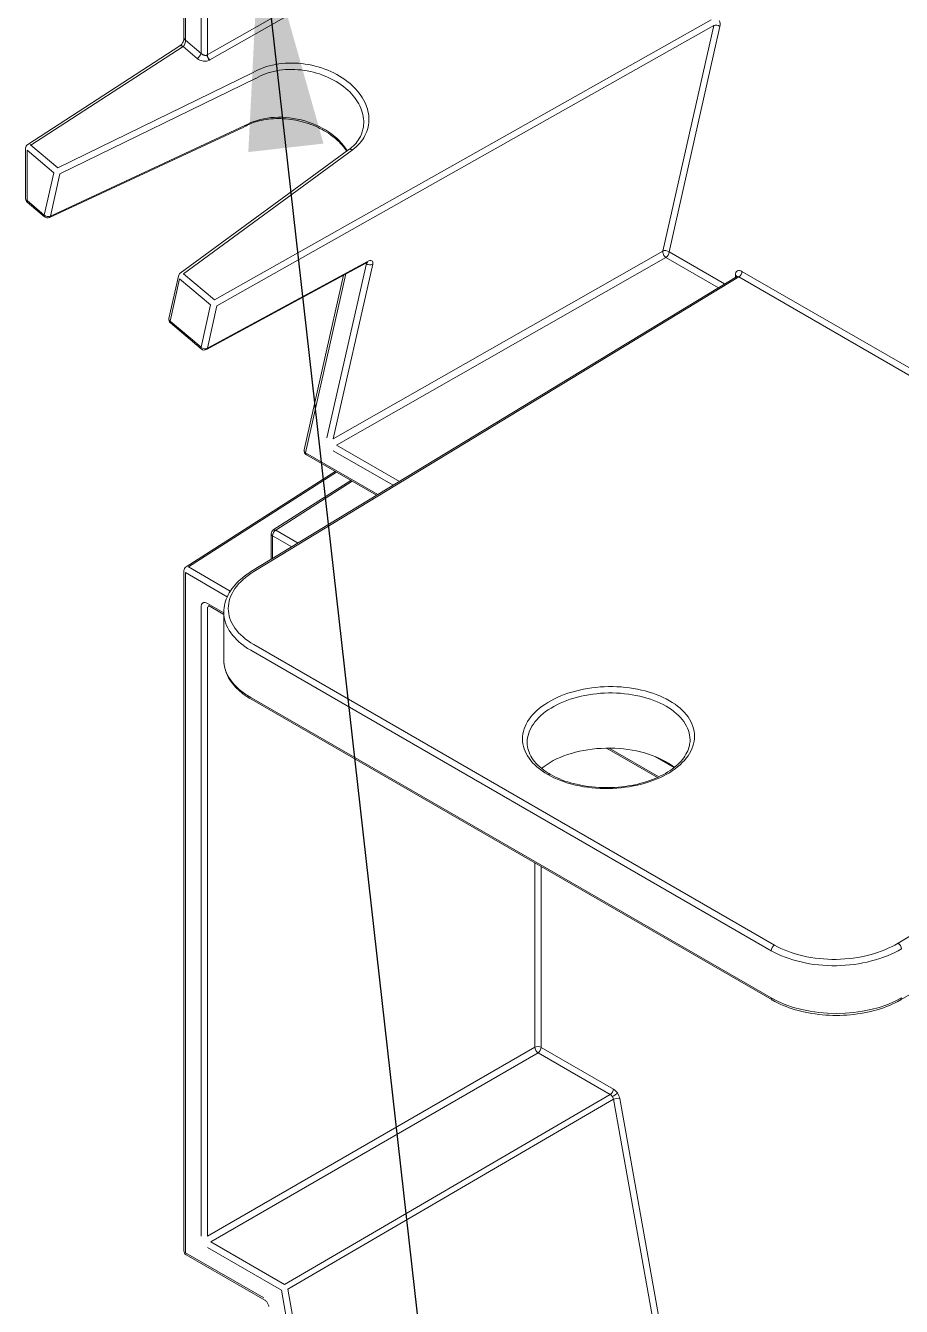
# Model space of a CAD drawing. Extents: x 0 to 11.3, y -6 to 0.
# Drawn here: x 4.165 to 5.117, y -2.654 to -1.262 of the extents above; entities that cross this region are included whole.
import ezdxf

# ---------------------------------------------------------------- set-up
doc = ezdxf.new("R2010")
doc.units = 0
doc.header["$LTSCALE"] = 0.5
doc.header["$MEASUREMENT"] = 0
doc.layers.get('0').update_dxf_attribs({"color": 255, "linetype": 'CONTINUOUS'})
doc.layers.add('End Cap', color=92, linetype='CONTINUOUS')
doc.layers.add('FAB DWG', color=221, linetype='CONTINUOUS')
doc.styles.add('ROM2', font='romans.shx', dxfattribs={"width": 0.85, "height": 1.5})
doc.dimstyles.new('LAYOUT_OVERALL-2020', dxfattribs={"dimtxt": 1.5, "dimasz": 1.5, "dimexe": 0.125, "dimexo": 0.125, "dimgap": 0.06, "dimtad": 0, "dimtih": 1, "dimtoh": 1, "dimdec": 4, "dimzin": 7, "dimdsep": 46, "dimlunit": 4, "dimtxsty": 'ROM2', "dimblk1": 'OPEN90', "dimcen": 0, "dimclrd": 256, "dimclre": 256, "dimclrt": 6, "dimadec": 0, "dimazin": 2, "dimtp": 0.1, "dimtm": 0.1, "dimtfac": 0.71, "dimtdec": 4, "dimtofl": 0, "dimtmove": 0, "dimatfit": 3, "dimfxl": 1, "dimfrac": 2, "dimtolj": 1, "dimtzin": 7, "dimlwd": -1, "dimlwe": -1, "dimarcsym": 1})

# ---------------------------------------------------------------- blocks, each defined once
blk = doc.blocks.new('_Open90')
at = {"color": 0, "linetype": 'ByBlock', "lineweight": -2}
for p, q in [((-0.5, 0.5), (0, 0)), ((0, 0), (-1, 0)), ((0, 0), (-0.5, -0.5))]:
    blk.add_line(p, q, dxfattribs=at)

msp = doc.modelspace()

# ---------------------------------------------------------------- linework, layer by layer
at = {"layer": 'End Cap', "lineweight": 13, "transparency": 16777216, "extrusion": (1.11022e-16, 0.816497, 0.57735)}
for p, q in [((4.3373, -1.2755), (4.3373, -1.0013)), ((4.3388, -1.2775), (4.3388, -1.0038)), ((4.7185, -1.0903), (4.3626, -1.2937)), ((4.3655, -1.2991), (4.7213, -1.0959)), ((4.3558, -1.1546), (4.3558, -1.2919)), ((4.3628, -1.2936), (4.3628, -1.1654)), ((4.9103, -1.2553), (4.3704, -1.5599)), ((4.3731, -1.5663), (4.913, -1.2618)), ((4.913, -1.2618), (4.8577, -1.5068)), ((4.8645, -1.5078), (4.9198, -1.2627)), ((4.3558, -1.2919), (4.3388, -1.2775)), ((4.1675, -1.3909), (4.3329, -1.2838)), ((4.1709, -1.3916), (4.3363, -1.2845)), ((4.3363, -1.2845), (4.3516, -1.2974)), ((4.3628, -1.2936), (4.3628, -1.2936)), ((4.4125, -1.3128), (4.2001, -1.4163)), ((4.2025, -1.4228), (4.4151, -1.3193)), ((4.1911, -1.4704), (4.4024, -1.372)), ((4.4036, -1.3705), (4.1921, -1.4689)), ((4.2001, -1.4163), (4.1709, -1.3916)), ((4.1652, -1.3951), (4.1652, -1.45)), ((4.1667, -1.3971), (4.1959, -1.4218)), ((4.1667, -1.452), (4.1667, -1.3971)), ((4.5165, -1.3966), (4.3332, -1.531)), ((4.3369, -1.5316), (4.5202, -1.3971)), ((4.1959, -1.4218), (4.1855, -1.4679)), ((4.1921, -1.4689), (4.2025, -1.4228)), ((4.1855, -1.4679), (4.1667, -1.452)), ((4.1858, -1.4697), (4.167, -1.4538)), ((4.8577, -1.5068), (4.4996, -1.7109)), ((4.503, -1.7179), (4.8611, -1.5138)), ((4.8611, -1.5138), (4.9181, -1.5467)), ((4.9249, -1.5426), (4.8645, -1.5078)), ((4.3704, -1.5599), (4.3369, -1.5316)), ((4.5357, -1.5196), (4.3617, -1.6139)), ((4.5367, -1.5181), (4.3627, -1.6124)), ((4.5355, -1.5203), (4.4927, -1.71)), ((4.4996, -1.7109), (4.5424, -1.5212)), ((4.535, -1.5199), (4.5355, -1.5203)), ((5.1965, -1.6749), (4.9437, -1.529)), ((4.3313, -1.534), (4.3209, -1.5801)), ((4.3222, -1.5832), (4.3326, -1.5371)), ((4.3326, -1.5371), (4.3662, -1.5654)), ((4.9377, -1.5348), (4.4108, -1.855)), ((4.4133, -1.8552), (4.9403, -1.535)), ((4.468, -1.723), (4.5108, -1.5331)), ((4.4693, -1.7261), (4.5131, -1.5318)), ((4.9367, -1.5331), (4.9367, -1.5355)), ((4.9403, -1.535), (5.1931, -1.681)), ((4.3662, -1.5654), (4.3558, -1.6115)), ((4.3627, -1.6124), (4.3731, -1.5663)), ((4.3558, -1.6115), (4.3222, -1.5832)), ((4.3561, -1.6133), (4.3225, -1.585)), ((4.5481, -1.7716), (4.4693, -1.7261)), ((4.4996, -1.7239), (4.5647, -1.7615)), ((4.5715, -1.7574), (4.503, -1.7179)), ((4.5466, -1.7724), (4.4703, -1.7284)), ((4.3396, -1.8502), (4.5017, -1.7465)), ((4.3422, -1.8503), (4.5032, -1.7474)), ((4.4344, -1.8101), (4.5186, -1.7562)), ((4.437, -1.8103), (4.5201, -1.7571)), ((4.4321, -1.8143), (4.4321, -1.8421)), ((4.4335, -1.8163), (4.4545, -1.8284)), ((4.4335, -1.8412), (4.4335, -1.8163)), ((4.4613, -1.8243), (4.437, -1.8103)), ((4.3876, -1.8766), (4.3422, -1.8503)), ((4.3373, -1.8544), (4.3373, -2.5938)), ((4.3388, -1.8564), (4.3843, -1.8827)), ((4.3388, -2.5959), (4.3388, -1.8564)), ((4.3628, -1.8941), (4.3651, -1.8929)), ((4.3806, -1.9002), (4.3629, -1.89)), ((4.3806, -1.9019), (4.3639, -1.8923)), ((4.3558, -1.8941), (4.3558, -2.5779)), ((4.3628, -2.5779), (4.3628, -1.8941)), ((4.3806, -1.9514), (4.3806, -1.8995)), ((4.3807, -1.9019), (4.3807, -1.9019)), ((4.979, -2.2614), (4.4133, -1.9348)), ((4.4099, -1.9409), (4.9755, -2.2675)), ((4.9755, -2.3188), (4.4099, -1.9922)), ((4.9766, -2.3211), (4.4109, -1.9945)), ((4.8518, -2.0792), (4.7966, -2.0473)), ((4.8535, -2.0785), (4.7995, -2.0473)), ((4.8495, -2.0565), (4.87, -2.0684)), ((5.338, -2.1229), (5.1133, -2.2594)), ((4.7185, -2.1721), (4.7185, -2.3725)), ((4.7255, -2.3726), (4.7255, -2.1762)), ((5.1159, -2.3211), (5.3064, -2.2111)), ((4.7185, -2.3725), (4.3628, -2.5779)), ((4.3663, -2.5841), (4.7221, -2.3787)), ((4.7221, -2.3787), (4.8005, -2.424)), ((4.804, -2.4179), (4.7255, -2.3726)), ((4.8005, -2.424), (4.4467, -2.6304)), ((4.4501, -2.6356), (4.804, -2.4291)), ((4.804, -2.4291), (4.913, -3.0379)), ((4.9198, -3.037), (4.8109, -2.4282)), ((4.4467, -2.6304), (4.3663, -2.5841)), ((4.424, -2.6451), (4.3388, -2.5959)), ((4.3398, -2.5982), (4.4251, -2.6474)), ((4.3629, -2.5901), (4.4432, -2.6365)), ((4.4432, -2.6365), (4.5355, -3.152)), ((4.5424, -3.1511), (4.4501, -2.6356))]:
    msp.add_line(p, q, dxfattribs=at)
at = {"layer": 'End Cap', "lineweight": 13, "transparency": 16777216, "extrusion": (1.02435e-16, 2.22045e-16, -1)}
msp.add_arc((-4.1702, -1.3951), 0.005, 360, 57.0801, dxfattribs=at)
at = {"layer": 'End Cap', "lineweight": 13, "transparency": 16777216, "extrusion": (-8.5876e-18, 2.22045e-16, -1)}
for centre, start, end in [((-4.1702, -1.45), 310.1477, 360), ((-4.189, -1.4658), 245.027, 310.1477)]:
    msp.add_arc(centre, 0.005, start, end, dxfattribs=at)
at = {"layer": 'End Cap', "lineweight": 13, "transparency": 16777216, "extrusion": (4.69235e-17, 1.66533e-16, -1)}
msp.add_arc((-4.3362, -1.5351), 0.005, 12.7139, 53.7379, dxfattribs=at)
at = {"layer": 'End Cap', "lineweight": 13, "transparency": 16777216, "extrusion": (-6.40988e-17, 1.66533e-16, -1)}
for centre, start, end in [((-4.3258, -1.5812), 310.1477, 12.7139), ((-4.3593, -1.6095), 241.5425, 310.1477)]:
    msp.add_arc(centre, 0.005, start, end, dxfattribs=at)
at = {"layer": 'End Cap', "lineweight": 13, "transparency": 16777216, "extrusion": (1.02435e-16, 1.66533e-16, -1)}
for centre, start, end in [((-4.4728, -1.7241), 300, 12.7139), ((-4.4371, -1.8143), 0, 57.4031), ((-4.3423, -1.8544), 0, 57.4031)]:
    msp.add_arc(centre, 0.005, start, end, dxfattribs=at)
at = {"layer": 'End Cap', "lineweight": 13, "transparency": 16777216, "extrusion": (1.02435e-16, 5.55112e-17, -1)}
msp.add_arc((-4.3423, -2.5938), 0.005, 300, 0, dxfattribs=at)
at = {"layer": 'End Cap', "lineweight": 13, "transparency": 16777216, "extrusion": (1.35375e-17, -3.05427e-18, -1)}
msp.add_ellipse((4.9163, -1.2647), major_axis=(0.00488, -0.0011), ratio=0.692275, start_param=-2.471997, end_param=-0.927394, dxfattribs=at)
at = {"layer": 'End Cap', "lineweight": 13, "transparency": 16777216, "extrusion": (2.25947e-16, 2.95998e-16, -1)}
msp.add_ellipse((4.914, -1.2573), major_axis=(0.00397, -0.00811), ratio=0.557318, start_param=-1.456702, end_param=-0.606082, dxfattribs=at)
at = {"layer": 'End Cap', "lineweight": 13, "transparency": 16777216}
for centre, major_axis, ratio, start_param, end_param in [((4.3423, -1.2755), (-0.005, 0), 0.57735, 0, 0.785398), ((4.3356, -1.288), (0.00272, -0.0042), 0.572963, 2.100772, 2.327317), ((4.3523, -1.2939), (0.00322, 0.00382), 0.432923, -2.239742, -0.695126), ((4.4518, -1.4111), (-0.0683, 0.0154), 0.692275, -2.557831, -0.643354), ((4.1702, -1.3951), (-0.00272, 0.0042), 0.572963, -1.04082, -0.814283), ((4.1702, -1.45), (-0.00322, -0.00382), 0.432923, -0.695126, 0), ((4.189, -1.4658), (-0.00322, -0.00382), 0.432923, -0.695126, 0), ((4.189, -1.4658), (0.00211, -0.00453), 0.537422, 0, 0.607815), ((4.861, -1.5098), (0.0025, 0.00433), 0.57735, -2.330015, -0.785398), ((4.5318, -1.5222), (0.0034, 0.00367), 0.462349, -0.673754, -0.473679), ((4.539, -1.5183), (0.00488, -0.0011), 0.692275, -2.214187, -0.669582), ((4.5334, -1.5152), (0.00238, -0.0044), 0.56582, 0, 0.57425), ((4.9402, -1.531), (0.0025, 0.00433), 0.57735, -2.330004, -0.785398), ((4.9331, -1.5351), (0.005, 0), 0.57735, 0.180232, 0.785398), ((4.9402, -1.5392), (0.0024, -0.00439), 0.592172, 2.371088, 3.169174), ((4.3593, -1.6095), (0.00238, -0.0044), 0.56582, 0, 0.57425), ((4.4728, -1.7241), (-0.00488, 0.0011), 0.692275, 0, 0.927394), ((4.4371, -1.8143), (-0.00269, 0.00421), 0.576955, -0.811218, 0), ((4.4371, -1.8143), (-0.005, 0), 0.57735, 0, 0.785398), ((4.4371, -1.8143), (-0.0025, -0.00433), 0.57735, -2.330015, -0.785398), ((4.7988, -2.0984), (-0.0885, 0), 0.57735, -2.356194, -0.603615), ((4.7988, -2.0984), (-0.0885, 0), 0.57735, -2.51052, -2.356194), ((4.7327, -2.08), (0.0025, 0.00433), 0.57735, 0, 0.811578), ((5.1134, -2.2634), (-0.0026, 0.00427), 0.562039, -2.368946, -0.79902), ((4.9791, -2.3168), (-0.0025, -0.00433), 0.57735, -0.785398, 0), ((4.722, -2.3746), (0.0025, 0.00433), 0.57735, -2.330015, -0.785398), ((4.8005, -2.4199), (0.0025, 0.00433), 0.57735, -2.330007, -0.785398), ((4.8007, -2.4276), (0.00248, -0.00377), 0.566645, 1.581695, 2.317039), ((4.801, -2.428), (0.00213, -0.00404), 0.553158, 1.022106, 1.75745)]:
    msp.add_ellipse(centre, major_axis=major_axis, ratio=ratio, start_param=start_param, end_param=end_param, dxfattribs=at)
at = {"layer": 'End Cap', "lineweight": 13, "transparency": 16777216, "extrusion": (1.32778e-16, 2.43736e-16, -1)}
msp.add_ellipse((4.3656, -1.296), major_axis=(-0.00208, 0.00455), ratio=0.506608, start_param=-2.179846, end_param=-0.837069, dxfattribs=at)
at = {"layer": 'End Cap', "lineweight": 13, "transparency": 16777216, "extrusion": (5.51082e-17, 3.51147e-16, -1)}
msp.add_ellipse((4.3662, -1.2957), major_axis=(-0.00248, 0.00434), ratio=0.549894, start_param=-2.131936, end_param=-0.788542, dxfattribs=at)
at = {"layer": 'End Cap', "lineweight": 13, "transparency": 16777216, "extrusion": (-3.66435e-17, -5.42443e-17, -1)}
msp.add_ellipse((4.3603, -1.2946), major_axis=(0.0082, -0.00029), ratio=0.704065, start_param=0.849257, end_param=0.952874, dxfattribs=at)
at = {"layer": 'End Cap', "lineweight": 13, "transparency": 16777216, "extrusion": (8.0538e-17, 2.65614e-16, -1)}
msp.add_ellipse((4.5195, -1.4006), major_axis=(-0.00296, 0.00403), ratio=0.594624, start_param=0, end_param=1.074886, dxfattribs=at)
at = {"layer": 'End Cap', "lineweight": 13, "transparency": 16777216, "extrusion": (1.2326e-32, 5.55112e-17, -1)}
msp.add_ellipse((4.1702, -1.45), major_axis=(-0.005, 0), ratio=0.57735, start_param=-0.785398, end_param=0, dxfattribs=at)
at = {"layer": 'End Cap', "lineweight": 13, "transparency": 16777216, "extrusion": (1.19197e-16, 8.69203e-17, -1)}
msp.add_ellipse((4.189, -1.4658), major_axis=(-0.00488, 0.0011), ratio=0.692275, start_param=-2.410924, end_param=-0.927394, dxfattribs=at)
at = {"layer": 'End Cap', "lineweight": 13, "transparency": 16777216, "extrusion": (1.07103e-16, 3.16596e-16, -1)}
msp.add_ellipse((4.861, -1.5098), major_axis=(-0.00248, 0.00434), ratio=0.542752, start_param=-2.358932, end_param=-0.56246, dxfattribs=at)
at = {"layer": 'End Cap', "lineweight": 13, "transparency": 16777216, "extrusion": (-5.28296e-17, -4.49873e-17, -1)}
msp.add_ellipse((4.861, -1.5098), major_axis=(0.00488, -0.0011), ratio=0.692275, start_param=-2.472011, end_param=-0.927394, dxfattribs=at)
at = {"layer": 'End Cap', "lineweight": 13, "transparency": 16777216, "extrusion": (1.4858e-17, -6.02586e-17, -1)}
msp.add_ellipse((4.3258, -1.5812), major_axis=(-0.00488, 0.0011), ratio=0.692275, start_param=-0.927394, end_param=0, dxfattribs=at)
at = {"layer": 'End Cap', "lineweight": 13, "transparency": 16777216, "extrusion": (-1.99216e-17, 2.3467e-16, -1)}
msp.add_ellipse((4.3258, -1.5812), major_axis=(-0.00322, -0.00382), ratio=0.432923, start_param=0, end_param=0.695126, dxfattribs=at)
at = {"layer": 'End Cap', "lineweight": 13, "transparency": 16777216, "extrusion": (-1.40577e-16, 2.63821e-16, -1)}
msp.add_ellipse((4.3593, -1.6095), major_axis=(-0.00322, -0.00382), ratio=0.432923, start_param=0, end_param=0.695126, dxfattribs=at)
at = {"layer": 'End Cap', "lineweight": 13, "transparency": 16777216, "extrusion": (2.31137e-17, 1.65505e-16, -1)}
msp.add_ellipse((4.3593, -1.6095), major_axis=(-0.00488, 0.0011), ratio=0.692275, start_param=-2.472011, end_param=-0.927394, dxfattribs=at)
at = {"layer": 'End Cap', "lineweight": 13, "transparency": 16777216, "extrusion": (-2.29215e-16, 3.24633e-16, -1)}
msp.add_ellipse((4.4728, -1.7241), major_axis=(-0.0025, -0.00433), ratio=0.57735, start_param=0, end_param=0.785398, dxfattribs=at)
at = {"layer": 'End Cap', "lineweight": 13, "transparency": 16777216, "extrusion": (1.99352e-16, 3.47126e-16, -1)}
msp.add_ellipse((4.3619, -1.8971), major_axis=(0.00384, -0.00771), ratio=0.611894, start_param=-4.030089, end_param=-3.179469, dxfattribs=at)
at = {"layer": 'End Cap', "lineweight": 13, "transparency": 16777216, "extrusion": (4.59521e-19, 2.00148e-16, -1)}
msp.add_ellipse((4.3625, -1.8968), major_axis=(0.00476, -0.00718), ratio=0.611894, start_param=-3.103716, end_param=-2.253096, dxfattribs=at)
at = {"layer": 'End Cap', "lineweight": 13, "transparency": 16777216, "extrusion": (2.00309e-17, 1.11022e-16, -1)}
msp.add_ellipse((4.4806, -1.9514), major_axis=(-0.1, 0), ratio=0.57735, start_param=-0.785398, end_param=0, dxfattribs=at)
at = {"layer": 'End Cap', "lineweight": 13, "transparency": 16777216, "extrusion": (-1.53385e-16, 3.44952e-16, -1)}
msp.add_ellipse((4.9791, -2.2654), major_axis=(0.0025, 0.00433), ratio=0.57735, start_param=-2.356194, end_param=-0.812436, dxfattribs=at)
at = {"layer": 'End Cap', "lineweight": 13, "transparency": 16777216, "extrusion": (8.72035e-17, -5.55112e-17, -1)}
msp.add_ellipse((5.0463, -2.278), major_axis=(-0.1, 0), ratio=0.57735, start_param=-2.356194, end_param=-0.785398, dxfattribs=at)
at = {"layer": 'End Cap', "lineweight": 13, "transparency": 16777216, "extrusion": (2.29215e-16, 3.24633e-16, -1)}
msp.add_ellipse((5.1134, -2.3168), major_axis=(0.0025, -0.00433), ratio=0.57735, start_param=-0.785398, end_param=0, dxfattribs=at)
at = {"layer": 'End Cap', "lineweight": 13, "transparency": 16777216, "extrusion": (3.90424e-17, 1.11022e-16, -1)}
msp.add_ellipse((4.722, -2.3746), major_axis=(0.005, 0), ratio=0.57735, start_param=-2.330015, end_param=-0.785398, dxfattribs=at)
at = {"layer": 'End Cap', "lineweight": 13, "transparency": 16777216, "extrusion": (-1.14741e-16, 2.54248e-16, -1)}
msp.add_ellipse((4.722, -2.3746), major_axis=(-0.0025, 0.00433), ratio=0.546739, start_param=-2.355852, end_param=-0.785741, dxfattribs=at)
at = {"layer": 'End Cap', "lineweight": 13, "transparency": 16777216, "extrusion": (-6.48012e-16, 1.16933e-15, -1)}
msp.add_ellipse((4.8049, -2.4243), major_axis=(-0.00416, -0.00278), ratio=0.092286, start_param=-2.523079, end_param=-0.98575, dxfattribs=at)
at = {"layer": 'End Cap', "lineweight": 13, "transparency": 16777216, "extrusion": (9.38626e-17, 2.61203e-16, -1)}
msp.add_ellipse((4.8044, -2.425), major_axis=(0.00496, -0.00754), ratio=0.540596, start_param=-2.318814, end_param=-1.583416, dxfattribs=at)
at = {"layer": 'End Cap', "lineweight": 13, "transparency": 16777216, "extrusion": (2.6723e-16, 2.06405e-16, -1)}
msp.add_ellipse((4.805, -2.4259), major_axis=(-0.00432, 0.00805), ratio=0.527933, start_param=1.389088, end_param=2.124486, dxfattribs=at)
at = {"layer": 'End Cap', "lineweight": 13, "transparency": 16777216, "extrusion": (-4.30016e-17, 1.61483e-16, -1)}
msp.add_ellipse((4.8073, -2.4303), major_axis=(0.00492, 0.00088), ratio=0.432923, start_param=-2.239735, end_param=-0.695126, dxfattribs=at)
at = {"layer": 'End Cap', "lineweight": 13, "transparency": 16777216}
for points, knots in [([(4.3329, -1.2838), (4.3331, -1.2836), (4.3334, -1.2834), (4.3339, -1.283), (4.3342, -1.2827), (4.3348, -1.282), (4.3351, -1.2816), (4.3357, -1.2806), (4.336, -1.2801), (4.3365, -1.279), (4.3368, -1.2784), (4.3371, -1.2773), (4.3372, -1.2768), (4.3373, -1.276), (4.3373, -1.2757), (4.3373, -1.2755)], [0, 0, 0, 0, 0.00135081, 0.00135081, 0.0027469, 0.0027469, 0.00437342, 0.00437342, 0.00616026, 0.00616026, 0.00802273, 0.00802273, 0.00996782, 0.00996782, 0.01117861, 0.01117861, 0.01117861, 0.01117861]), ([(4.3363, -1.2845), (4.3372, -1.2839), (4.338, -1.2828), (4.3384, -1.2815), (4.3389, -1.2802), (4.339, -1.2788), (4.3388, -1.2775)], [0, 0, 0, 0, 0.5, 0.5, 0.5, 1, 1, 1, 1]), ([(4.3355, -1.284), (4.3354, -1.2839), (4.3352, -1.2838), (4.335, -1.2837), (4.3347, -1.2836), (4.3344, -1.2835), (4.3341, -1.2835), (4.3338, -1.2835), (4.3335, -1.2835), (4.3333, -1.2836), (4.3332, -1.2836), (4.333, -1.2837), (4.3329, -1.2838)], [0, 0, 0, 0, 0.1428571, 0.1428571, 0.1428571, 0.2857143, 0.2857143, 0.2857143, 0.4285714, 0.4285714, 0.4285714, 0.5095268, 0.5095268, 0.5095268, 0.5095268]), ([(4.3558, -1.2919), (4.3559, -1.292), (4.3561, -1.2921), (4.3562, -1.2923), (4.3564, -1.2924), (4.3565, -1.2926), (4.3567, -1.2927), (4.3569, -1.2928), (4.3571, -1.293), (4.3573, -1.2931), (4.3574, -1.2932), (4.3576, -1.2933), (4.3578, -1.2934), (4.358, -1.2935), (4.3582, -1.2936), (4.3584, -1.2937), (4.3586, -1.2938), (4.3588, -1.2938), (4.359, -1.2939), (4.3592, -1.2939), (4.3594, -1.294), (4.3596, -1.294), (4.3598, -1.2941), (4.36, -1.2941), (4.3602, -1.2941), (4.3604, -1.2941), (4.3606, -1.2941), (4.3608, -1.2941), (4.361, -1.2941), (4.3612, -1.2941), (4.3614, -1.2941), (4.3616, -1.294), (4.3618, -1.294), (4.362, -1.294), (4.3621, -1.2939), (4.3623, -1.2938), (4.3625, -1.2938)], [0, 0, 0, 0, 0.083333, 0.083333, 0.083333, 0.166667, 0.166667, 0.166667, 0.25, 0.25, 0.25, 0.333333, 0.333333, 0.333333, 0.416667, 0.416667, 0.416667, 0.5, 0.5, 0.5, 0.583333, 0.583333, 0.583333, 0.666667, 0.666667, 0.666667, 0.75, 0.75, 0.75, 0.833333, 0.833333, 0.833333, 0.916667, 0.916667, 0.916667, 1, 1, 1, 1]), ([(4.5174, -1.3245), (4.5106, -1.3188), (4.5025, -1.3139), (4.4936, -1.3103), (4.4847, -1.3066), (4.475, -1.3041), (4.4653, -1.3031), (4.4556, -1.302), (4.4459, -1.3023), (4.4369, -1.304), (4.4278, -1.3056), (4.4195, -1.3086), (4.4125, -1.3128)], [0, 0, 0, 0, 0.25, 0.25, 0.25, 0.5, 0.5, 0.5, 0.75, 0.75, 0.75, 1, 1, 1, 1]), ([(4.4153, -1.3192), (4.4218, -1.3153), (4.4296, -1.3125), (4.438, -1.3109), (4.4464, -1.3093), (4.4555, -1.309), (4.4646, -1.31), (4.4736, -1.311), (4.4826, -1.3133), (4.4909, -1.3167), (4.4993, -1.3201), (4.5068, -1.3247), (4.5132, -1.33)], [0, 0, 0, 0, 0.25, 0.25, 0.25, 0.5, 0.5, 0.5, 0.75, 0.75, 0.75, 1, 1, 1, 1]), ([(4.5132, -1.33), (4.5191, -1.335), (4.5239, -1.3408), (4.5272, -1.3468), (4.5306, -1.3528), (4.5324, -1.3591), (4.5327, -1.3654), (4.5328, -1.3685), (4.5325, -1.3715), (4.5318, -1.3745)], [0, 0, 0, 0, 0.25, 0.25, 0.25, 0.5, 0.5, 0.5, 0.6251051, 0.6251051, 0.6251051, 0.6251051]), ([(4.5202, -1.3971), (4.5262, -1.3927), (4.5309, -1.3874), (4.534, -1.3814), (4.5371, -1.3755), (4.5385, -1.369), (4.5383, -1.3624), (4.538, -1.3557), (4.5361, -1.3489), (4.5325, -1.3425), (4.5289, -1.336), (4.5238, -1.3299), (4.5174, -1.3245)], [0, 0, 0, 0, 0.25, 0.25, 0.25, 0.5, 0.5, 0.5, 0.75, 0.75, 0.75, 1, 1, 1, 1]), ([(4.5141, -1.3983), (4.5134, -1.3973), (4.5127, -1.3963), (4.5084, -1.3904), (4.5038, -1.3859), (4.493, -1.3777), (4.4868, -1.3741), (4.4735, -1.3683), (4.4663, -1.3661), (4.4517, -1.3633), (4.4443, -1.3627), (4.43, -1.3631), (4.4231, -1.3642), (4.4116, -1.3674), (4.4069, -1.3694), (4.4028, -1.3718)], [2.824169, 2.824169, 2.824169, 2.824169, 2.891514, 2.891514, 3.206204, 3.206204, 3.517899, 3.517899, 3.829749, 3.829749, 4.141791, 4.141791, 4.453527, 4.453527, 4.709428, 4.709428, 4.709428, 4.709428]), ([(4.5165, -1.3966), (4.5212, -1.3931), (4.5251, -1.389), (4.5297, -1.3814), (4.531, -1.378), (4.5318, -1.3745)], [0, 0, 0, 0, 0.02268296, 0.02268296, 0.03902008, 0.03902008, 0.03902008, 0.03902008]), ([(4.5367, -1.5181), (4.5386, -1.5171), (4.5403, -1.5168), (4.5414, -1.5174), (4.5424, -1.518), (4.5428, -1.5194), (4.5424, -1.5212)], [0, 0, 0, 0, 0.5, 0.5, 0.5, 1, 1, 1, 1]), ([(4.5368, -1.5191), (4.5368, -1.5191), (4.5368, -1.5191), (4.5367, -1.5192), (4.5366, -1.5192), (4.5362, -1.5193), (4.536, -1.5194), (4.5357, -1.5196)], [0.004420012, 0.004420012, 0.004420012, 0.004420012, 0.004943405, 0.004943405, 0.006221786, 0.006221786, 0.007558408, 0.007558408, 0.007558408, 0.007558408]), ([(4.9367, -1.5331), (4.9367, -1.5309), (4.9374, -1.5292), (4.9387, -1.5285), (4.94, -1.5277), (4.9419, -1.5279), (4.9437, -1.529)], [0, 0, 0, 0, 0.5, 0.5, 0.5, 1, 1, 1, 1]), ([(4.9377, -1.5348), (4.9379, -1.5347), (4.938, -1.5346), (4.9382, -1.5344), (4.9382, -1.5343), (4.9382, -1.5343)], [0, 0, 0, 0, 0.001769219, 0.001769219, 0.003141107, 0.003141107, 0.003141107, 0.003141107]), ([(4.3806, -1.8995), (4.3806, -1.8931), (4.3822, -1.8867), (4.3884, -1.8746), (4.3931, -1.8687), (4.4026, -1.8605), (4.4065, -1.8576), (4.4108, -1.855)], [0, 0, 0, 0, 0.0294218, 0.0294218, 0.05994987, 0.05994987, 0.07789581, 0.07789581, 0.07789581, 0.07789581]), ([(4.3806, -1.8995), (4.3806, -1.9072), (4.3832, -1.9149), (4.3882, -1.922), (4.3932, -1.9291), (4.4006, -1.9355), (4.4099, -1.9409)], [0.5, 0.5, 0.5, 0.5, 0.75, 0.75, 0.75, 1, 1, 1, 1]), ([(4.3806, -1.9514), (4.3806, -1.9547), (4.381, -1.958), (4.3828, -1.9646), (4.3841, -1.9677), (4.3876, -1.9739), (4.3897, -1.9768), (4.3946, -1.9824), (4.3975, -1.9851), (4.4037, -1.99), (4.4072, -1.9924), (4.4109, -1.9945)], [0.7853982, 0.7853982, 0.7853982, 0.7853982, 0.9424778, 0.9424778, 1.0995574, 1.0995574, 1.2566371, 1.2566371, 1.4137167, 1.4137167, 1.5707963, 1.5707963, 1.5707963, 1.5707963]), ([(4.8648, -1.9957), (4.8561, -1.9907), (4.8458, -1.9867), (4.8345, -1.9841), (4.8231, -1.9815), (4.8109, -1.9802), (4.7987, -1.9804), (4.7864, -1.9806), (4.7742, -1.9822), (4.7629, -1.9852), (4.7516, -1.9881), (4.7412, -1.9924), (4.7326, -1.9977), (4.7239, -2.0029), (4.717, -2.0092), (4.7123, -2.0159), (4.7076, -2.0227), (4.7052, -2.03), (4.7052, -2.0372), (4.7052, -2.0445), (4.7076, -2.0517), (4.7123, -2.0583), (4.717, -2.065), (4.7239, -2.071), (4.7326, -2.076)], [0, 0, 0, 0, 0.125, 0.125, 0.125, 0.25, 0.25, 0.25, 0.375, 0.375, 0.375, 0.5, 0.5, 0.5, 0.625, 0.625, 0.625, 0.75, 0.75, 0.75, 0.875, 0.875, 0.875, 1, 1, 1, 1]), ([(4.7103, -2.0413), (4.7103, -2.0344), (4.7126, -2.0275), (4.717, -2.0211), (4.7214, -2.0146), (4.728, -2.0087), (4.7362, -2.0037), (4.7444, -1.9987), (4.7542, -1.9947), (4.7649, -1.9919), (4.7756, -1.9891), (4.7872, -1.9875), (4.7988, -1.9873), (4.8103, -1.9872), (4.8219, -1.9883), (4.8326, -1.9908), (4.8433, -1.9933), (4.8532, -1.997), (4.8613, -2.0017)], [0.25, 0.25, 0.25, 0.25, 0.375, 0.375, 0.375, 0.5, 0.5, 0.5, 0.625, 0.625, 0.625, 0.75, 0.75, 0.75, 0.875, 0.875, 0.875, 1, 1, 1, 1]), ([(4.7326, -2.076), (4.7412, -2.081), (4.7516, -2.0849), (4.7629, -2.0875), (4.7742, -2.0901), (4.7864, -2.0914), (4.7987, -2.0912), (4.8109, -2.091), (4.8231, -2.0894), (4.8345, -2.0865), (4.8458, -2.0835), (4.8561, -2.0793), (4.8648, -2.074), (4.8734, -2.0687), (4.8804, -2.0625), (4.8851, -2.0557), (4.8897, -2.0489), (4.8922, -2.0417), (4.8922, -2.0344), (4.8922, -2.0272), (4.8897, -2.0199), (4.8851, -2.0133), (4.8804, -2.0067), (4.8734, -2.0007), (4.8648, -1.9957)], [0, 0, 0, 0, 0.125, 0.125, 0.125, 0.25, 0.25, 0.25, 0.375, 0.375, 0.375, 0.5, 0.5, 0.5, 0.625, 0.625, 0.625, 0.75, 0.75, 0.75, 0.875, 0.875, 0.875, 1, 1, 1, 1]), ([(4.8613, -2.0017), (4.8695, -2.0065), (4.8761, -2.0122), (4.8805, -2.0185), (4.885, -2.0247), (4.8873, -2.0316), (4.8873, -2.0384)], [0, 0, 0, 0, 0.125, 0.125, 0.125, 0.25, 0.25, 0.25, 0.25]), ([(4.7103, -2.0413), (4.7103, -2.0469), (4.712, -2.0526), (4.7189, -2.0633), (4.7242, -2.0685), (4.7322, -2.0739), (4.7336, -2.0748), (4.7352, -2.0757)], [0, 0, 0, 0, 0.03193381, 0.03193381, 0.06318717, 0.06318717, 0.06976551, 0.06976551, 0.06976551, 0.06976551]), ([(4.7352, -2.0757), (4.7416, -2.0794), (4.7492, -2.0826), (4.7658, -2.0874), (4.7751, -2.089), (4.7939, -2.0905), (4.8037, -2.0904), (4.8226, -2.0883), (4.8319, -2.0863), (4.8488, -2.0808), (4.8566, -2.0773), (4.8697, -2.0691), (4.8751, -2.0645), (4.8829, -2.0547), (4.8855, -2.0496), (4.887, -2.0425), (4.8873, -2.0405), (4.8873, -2.0384)], [0, 0, 0, 0, 0.0278958, 0.0278958, 0.0564213, 0.0564213, 0.0851077, 0.0851077, 0.1138806, 0.1138806, 0.1425948, 0.1425948, 0.1711301, 0.1711301, 0.1996815, 0.1996815, 0.2111776, 0.2111776, 0.2111776, 0.2111776]), ([(4.9755, -2.2675), (4.9848, -2.2728), (4.9959, -2.2771), (5.008, -2.2798), (5.0201, -2.2826), (5.0332, -2.284), (5.0463, -2.2838), (5.0593, -2.2836), (5.0724, -2.2819), (5.0845, -2.2787), (5.0966, -2.2756), (5.1077, -2.2711), (5.117, -2.2655)], [0, 0, 0, 0, 0.25, 0.25, 0.25, 0.5, 0.5, 0.5, 0.75, 0.75, 0.75, 1, 1, 1, 1]), ([(4.9766, -2.3211), (4.984, -2.3254), (4.9925, -2.329), (5.0109, -2.3344), (5.0208, -2.3362), (5.0411, -2.3381), (5.0514, -2.3381), (5.0717, -2.3362), (5.0816, -2.3344), (5.1, -2.329), (5.1085, -2.3254), (5.1159, -2.3211)], [1.570796, 1.570796, 1.570796, 1.570796, 1.884956, 1.884956, 2.199115, 2.199115, 2.513274, 2.513274, 2.827433, 2.827433, 3.141593, 3.141593, 3.141593, 3.141593]), ([(4.4278, -2.6501), (4.4275, -2.6497), (4.4271, -2.6492), (4.4264, -2.6484), (4.426, -2.6481), (4.4255, -2.6476), (4.4253, -2.6475), (4.4251, -2.6474)], [0, 0, 0, 0, 0.001784467, 0.001784467, 0.003507114, 0.003507114, 0.004690063, 0.004690063, 0.004690063, 0.004690063]), ([(4.4295, -2.6542), (4.4295, -2.6538), (4.4294, -2.6534), (4.429, -2.6524), (4.4288, -2.652), (4.4284, -2.651), (4.4281, -2.6506), (4.4278, -2.6501)], [0, 0, 0, 0, 0.001579699, 0.001579699, 0.003166437, 0.003166437, 0.004730906, 0.004730906, 0.004730906, 0.004730906])]:
    msp.add_open_spline(points, degree=3, knots=knots, dxfattribs=at)
for points in [[(4.3649, -1.2995), (4.3609, -1.3013), (4.3551, -1.3004), (4.3516, -1.2974)], [(4.4133, -1.9348), (4.4045, -1.9297), (4.3904, -1.9175), (4.383, -1.8955), (4.3904, -1.8733), (4.4045, -1.8606), (4.4133, -1.8552)], [(5.1133, -2.2594), (5.1045, -2.2647), (5.0835, -2.2734), (5.0462, -2.2784), (5.0089, -2.2745), (4.9878, -2.2665), (4.979, -2.2614)]]:
    msp.add_open_spline(points, degree=3, dxfattribs=at)

# ---------------------------------------------------------------- leaders
at = {"layer": 'FAB DWG', "ltscale": 0.5, "transparency": 16777216}
for points in [[(4.4201, -1.1462), (4.8989, -5.3998)], [(5.2599, -1.7291), (4.8989, -5.3998)]]:
    msp.add_leader(points, dimstyle='LAYOUT_OVERALL-2020', override={"dimasz": 0.25, "dimgap": 0.06, "dimtad": 0}, dxfattribs=at)

doc.saveas('drawing.dxf')
